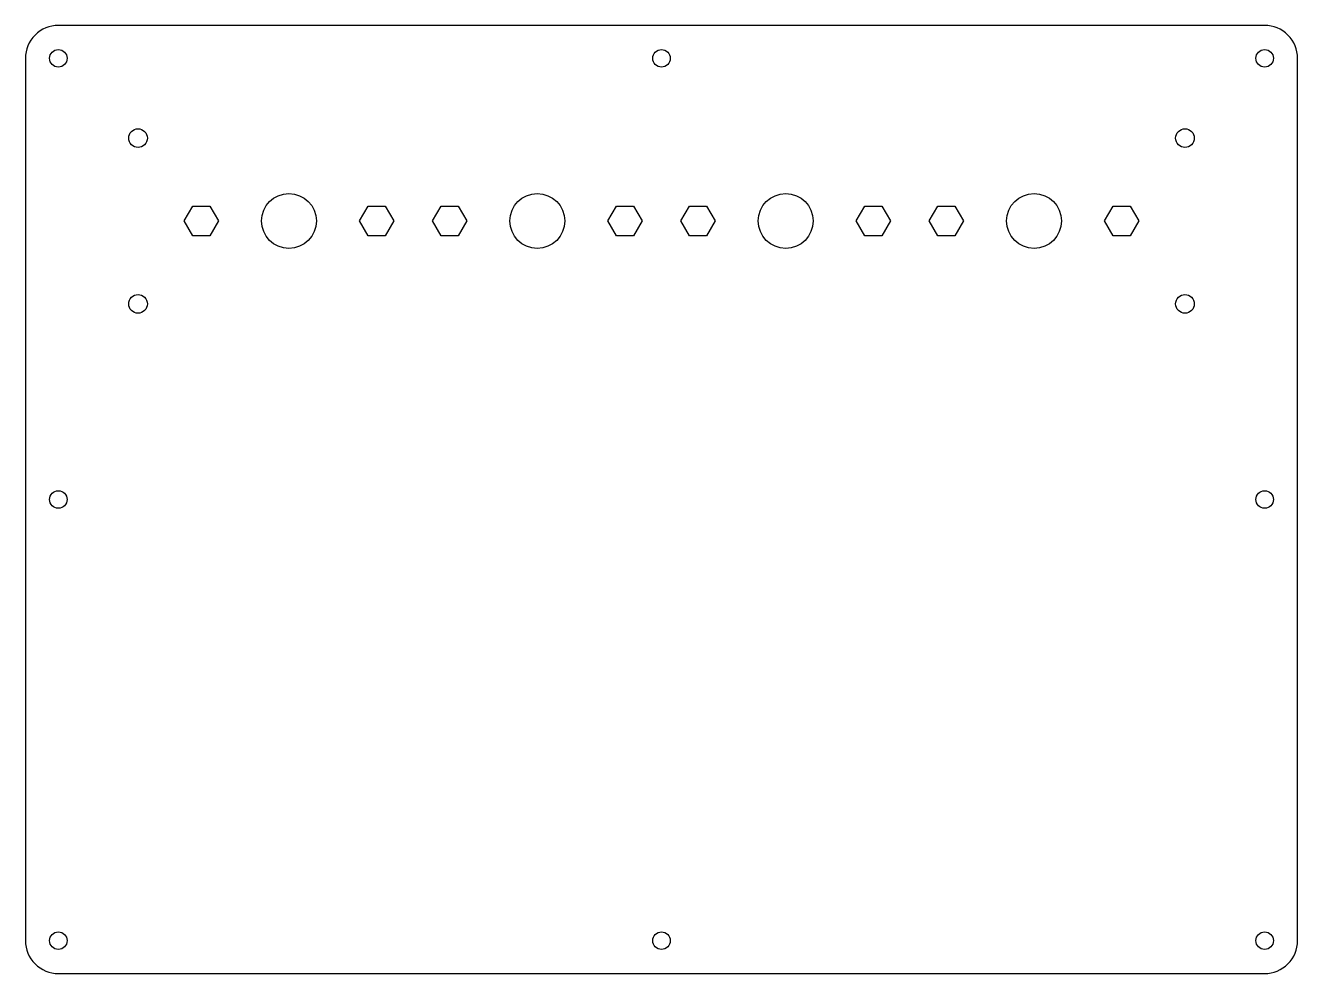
# Model space of a CAD drawing. Header units: millimetres. Extents: x -116 to 116, y -137 to 36.
import ezdxf

# ---------------------------------------------------------------- set-up
doc = ezdxf.new("R2010")
doc.units = ezdxf.units.MM

msp = doc.modelspace()

# ---------------------------------------------------------------- linework, layer by layer
msp.add_lwpolyline([(-116.1, -131.32, 0.414214), (-110.1, -137.32), (110.1, -137.32, 0.414214), (116.1, -131.32), (116.1, 29.68, 0.414214), (110.1, 35.68), (-110.1, 35.68, 0.414214), (-116.1, 29.68)], format="xyb", close=True)
for points in [[(-82.44, -2.7), (-85.56, -2.7), (-87.12, 0), (-85.56, 2.7), (-82.44, 2.7), (-80.88, 0)], [(-48.88, 0), (-50.44, -2.7), (-53.56, -2.7), (-55.12, 0), (-53.56, 2.7), (-50.44, 2.7)], [(-35.55, 0), (-37.11, -2.7), (-40.23, -2.7), (-41.78, 0), (-40.23, 2.7), (-37.11, 2.7)], [(-3.55, 0), (-5.11, -2.7), (-8.23, -2.7), (-9.78, 0), (-8.23, 2.7), (-5.11, 2.7)], [(9.78, 0), (8.23, -2.7), (5.11, -2.7), (3.55, 0), (5.11, 2.7), (8.23, 2.7)], [(41.78, 0), (40.23, -2.7), (37.11, -2.7), (35.55, 0), (37.11, 2.7), (40.23, 2.7)], [(55.12, 0), (53.56, -2.7), (50.44, -2.7), (48.88, 0), (50.44, 2.7), (53.56, 2.7)], [(85.56, 2.7), (87.12, 0), (85.56, -2.7), (82.44, -2.7), (80.88, 0), (82.44, 2.7)]]:
    msp.add_lwpolyline(points, close=True)
for centre, radius in [((-110.1, 29.68), 1.6), ((0, 29.68), 1.6), ((110.1, 29.68), 1.6), ((-95.55, 15.12), 1.7), ((95.55, 15.12), 1.7), ((-68, 0), 5), ((-22.67, 0), 5), ((22.67, 0), 5), ((68, 0), 5), ((-95.55, -15.13), 1.7), ((95.55, -15.13), 1.7), ((-110.1, -50.82), 1.6), ((110.1, -50.82), 1.6), ((-110.1, -131.32), 1.6), ((0, -131.32), 1.6), ((110.1, -131.32), 1.6)]:
    msp.add_circle(centre, radius)

doc.saveas('drawing.dxf')
